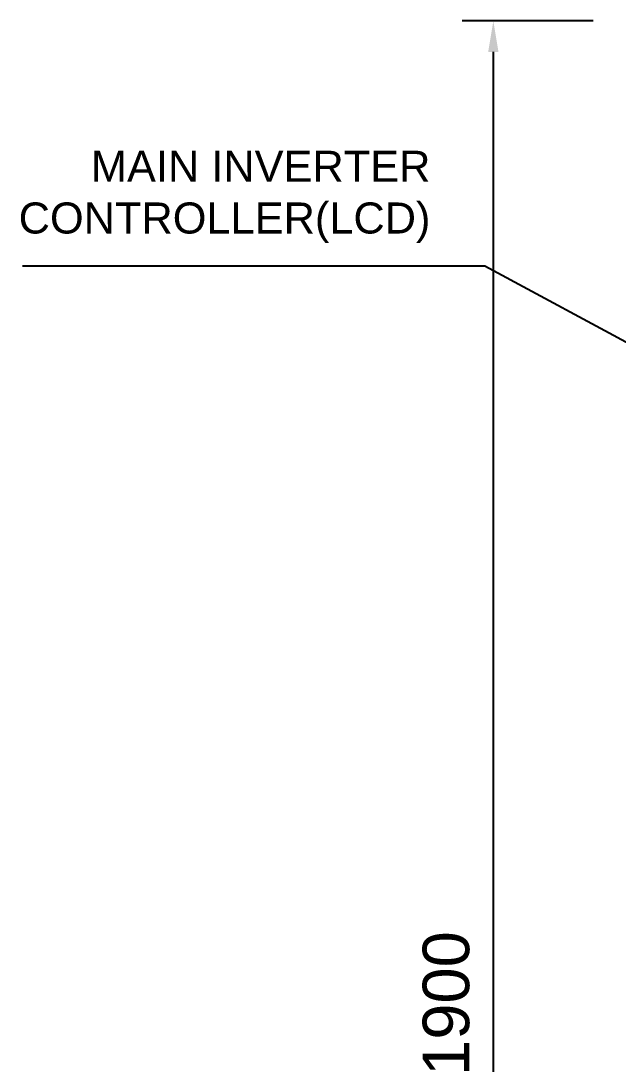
# Model space of a CAD drawing. Header units: inches. Extents: x 0 to 18221, y 0 to 6752.
# Drawn here: x 3153 to 3731, y 2170 to 3178 of the extents above; entities that cross this region are included whole.
import ezdxf

# ---------------------------------------------------------------- set-up
doc = ezdxf.new("R2010")
doc.units = ezdxf.units.IN
doc.header["$MEASUREMENT"] = 0
doc.styles.get("Standard").update_dxf_attribs({"font": 'arial.ttf'})
doc.dimstyles.new('PS-15', dxfattribs={"dimscale": 15, "dimtxt": 3, "dimasz": 2, "dimexe": 2, "dimexo": 2.5, "dimgap": 1.5, "dimtad": 1, "dimtoh": 1, "dimrnd": 0.05, "dimzin": 12, "dimdsep": 46, "dimtxsty": 'Standard', "dimcen": 0, "dimclrt": 2, "dimazin": 3, "dimtfac": 1, "dimtofl": 0, "dimtmove": 0, "dimatfit": 3, "dimfxl": 0.18, "dimtolj": 1, "dimtzin": 0, "dimarcsym": 0})

# ---------------------------------------------------------------- blocks, each defined once
blk = doc.blocks.new('*D39')
at = {"color": 0, "lineweight": -2, "transparency": 16777216}
for p, q in [((3706.8, 3178.2), (3580.3, 3178.2)), ((3610.3, 1308.2), (3610.3, 3148.2)), ((3706.8, 1278.2), (3580.3, 1278.2))]:
    blk.add_line(p, q, dxfattribs=at)
at = {"color": 0, "transparency": 16777216}
for points in [[(3605.3, 3148.2), (3615.3, 3148.2), (3610.3, 3178.2)], [(3605.3, 1308.2), (3615.3, 1308.2), (3610.3, 1278.2)]]:
    blk.add_solid(points, dxfattribs=at)
at = {"layer": 'DEFPOINTS', "color": 0, "transparency": 16777216}
for p in [(3610.3, 3178.2), (3744.3, 3178.2), (3744.3, 1278.2)]:
    blk.add_point(p, dxfattribs=at)
at = {"color": 2, "transparency": 16777216, "insert": (3564.8, 2228.2), "char_height": 45, "attachment_point": 5, "rotation": 90}
blk.add_mtext('\\A1;1900', dxfattribs=at)

msp = doc.modelspace()

# ---------------------------------------------------------------- texts
at = {"color": 2, "insert": (3549.4942, 2963.6325, 0.0102), "char_height": 30, "attachment_point": 9}
msp.add_mtext('MAIN INVERTER\\PCONTROLLER(LCD)', dxfattribs=at)

# ---------------------------------------------------------------- dimensions: what is measured, and where the dimension line sits
dim = msp.add_linear_dim(base=(3610.3178, 3178.2441, 0.0102), p1=(3744.3305, 1278.2441, 0.0102), p2=(3744.3305, 3178.2441, 0.0102), angle=90, dimstyle='PS-15')
dim.commit()
dim.dimension.update_dxf_attribs({"geometry": '*D39', "text_midpoint": (3564.842, 2228.2441, 0.0102)})

# ---------------------------------------------------------------- leaders
at = {"annotation_type": 0, "has_hookline": 1, "hookline_direction": 1, "text_width": 394.5839}
msp.add_leader([(3993.3305, 2729.7441, 0.0102), (3601.9942, 2941.1325, 0.0102), (3571.9942, 2941.1325, 0.0102)], dimstyle='PS-15', dxfattribs=at)

doc.saveas('drawing.dxf')
